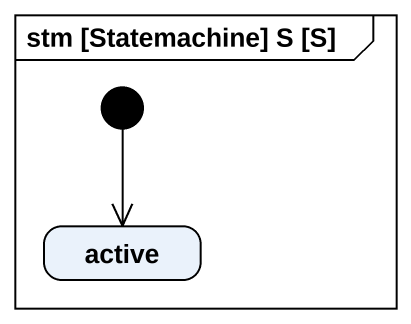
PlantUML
@startuml
mainframe stm [Statemachine] S [S]
hide empty description
state active
[*] --> active
@enduml
